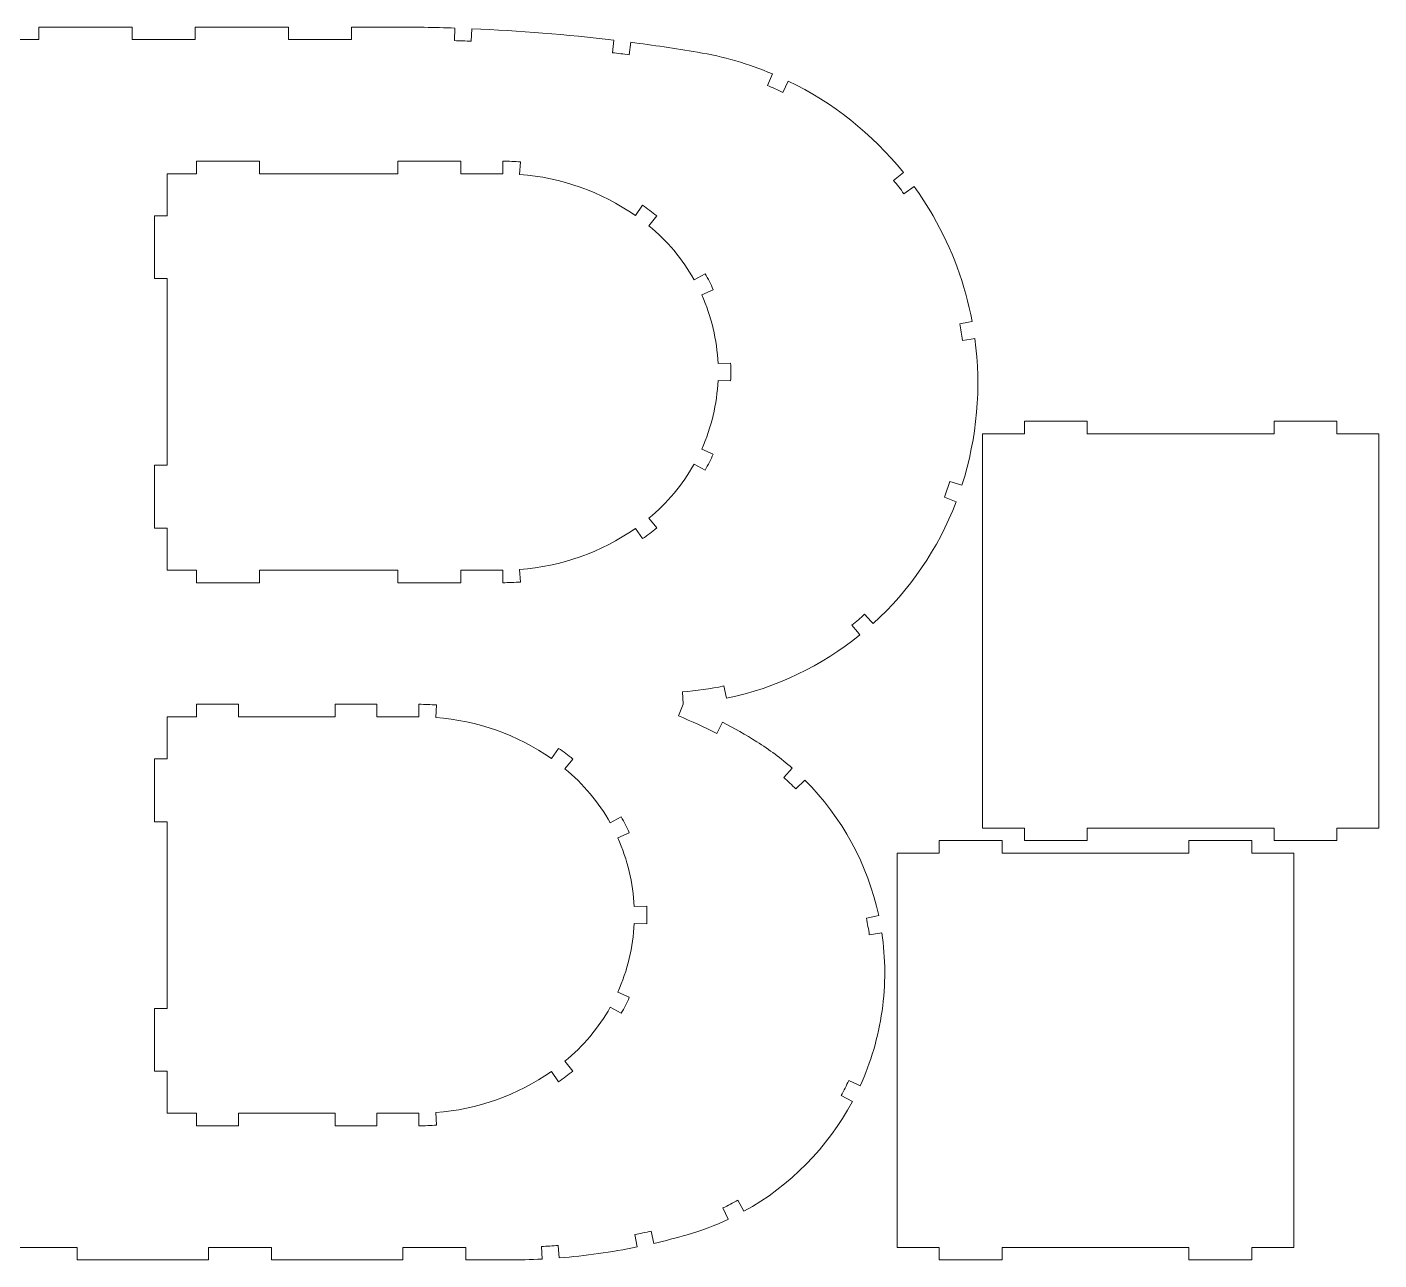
# Model space of a CAD drawing. Header units: millimetres. Extents: x -385 to 385, y -605 to 605.
# Drawn here: x 56.8 to 379, y 310.7 to 604.7 of the extents above; entities that cross this region are included whole.
import ezdxf

# ---------------------------------------------------------------- set-up
doc = ezdxf.new("R2010")
doc.units = ezdxf.units.MM
doc.header["$MEASUREMENT"] = 0
doc.layers.add('Camada 1', color=7, linetype='Continuous')

msp = doc.modelspace()

# ---------------------------------------------------------------- linework, layer by layer
at = {"layer": 'Camada 1', "color": 250, "lineweight": 20}
for points, knots in [([(222.9139, 447.6183), (219.6481, 446.9307), (216.3385, 446.471), (213.0089, 446.2426), (213.0089, 446.2426), (213.0089, 446.2426), (213.2143, 443.2496), (213.2143, 443.2496), (213.2143, 443.2496), (213.2143, 443.2496), (212.0906, 440.468), (212.0906, 440.468), (212.0906, 440.468), (215.1829, 439.2188), (218.2162, 437.8283), (221.181, 436.301), (221.181, 436.301), (221.181, 436.301), (222.5553, 438.9701), (222.5553, 438.9701), (222.5553, 438.9701), (225.3424, 437.5344), (228.0681, 435.9823), (230.725, 434.3179), (230.725, 434.3179), (233.7254, 432.4384), (236.5345, 430.3395), (239.1385, 428.051), (239.1385, 428.051), (239.1385, 428.051), (237.1466, 425.8007), (237.1466, 425.8007), (237.1466, 425.8007), (238.1483, 424.9202), (239.1213, 424.0076), (240.0642, 423.0644), (240.0642, 423.0644), (240.0642, 423.0644), (242.1771, 425.1941), (242.1771, 425.1941), (242.1771, 425.1941), (242.1771, 425.1941), (242.1813, 425.1983), (242.1813, 425.1983), (242.1813, 425.1983), (251.0731, 416.3077), (257.1608, 405.0491), (259.7764, 392.8584), (259.7764, 392.8584), (259.7764, 392.8584), (259.1082, 392.7212), (259.1082, 392.7212), (259.1082, 392.7212), (259.1082, 392.7212), (256.8354, 392.2338), (256.8354, 392.2338), (256.8354, 392.2338), (257.1151, 390.9298), (257.3526, 389.6171), (257.5476, 388.2977), (257.5476, 388.2977), (257.5476, 388.2977), (260.5221, 388.7397), (260.5221, 388.7397), (260.5221, 388.7397), (261.4197, 382.6714), (261.4653, 376.4178), (260.5802, 370.1479), (260.5802, 370.1479), (259.6949, 363.8766), (257.9194, 357.8786), (255.3762, 352.2949), (255.3762, 352.2949), (255.3762, 352.2949), (254.8996, 352.5175), (254.8996, 352.5175), (254.8996, 352.5175), (254.8996, 352.5175), (252.6417, 353.5454), (252.6417, 353.5454), (252.6417, 353.5454), (252.0891, 352.3316), (251.4975, 351.1359), (250.8678, 349.9602), (250.8678, 349.9602), (250.8678, 349.9602), (253.5207, 348.5463), (253.5207, 348.5463), (253.5207, 348.5463), (247.6352, 337.561), (238.6739, 328.4308), (227.6749, 322.3491), (227.6749, 322.3491), (227.6749, 322.3491), (226.2176, 324.977), (226.2176, 324.977), (226.2176, 324.977), (225.0505, 324.3316), (223.8628, 323.724), (222.6565, 323.1552), (222.6565, 323.1552), (222.6565, 323.1552), (223.9455, 320.4462), (223.9455, 320.4462), (223.9455, 320.4462), (223.9455, 320.4462), (223.9473, 320.4425), (223.9473, 320.4425), (223.9473, 320.4425), (220.8118, 318.9643), (217.5318, 317.7253), (214.1284, 316.7497), (214.1284, 316.7497), (211.5105, 315.9993), (208.8752, 315.3186), (206.2252, 314.709), (206.2252, 314.709), (206.2252, 314.709), (205.5515, 317.6324), (205.5515, 317.6324), (205.5515, 317.6324), (204.2521, 317.333), (202.9489, 317.0506), (201.6422, 316.7855), (201.6422, 316.7855), (201.6422, 316.7855), (202.2387, 313.8454), (202.2387, 313.8454), (202.2387, 313.8454), (196.098, 312.5986), (189.8871, 311.7262), (183.6406, 311.2326), (183.6406, 311.2326), (183.6406, 311.2326), (183.404, 314.2232), (183.404, 314.2232), (183.404, 314.2232), (182.0748, 314.1181), (180.7442, 314.0304), (179.4127, 313.9602), (179.4127, 313.9602), (179.4127, 313.9602), (179.5705, 310.9641), (179.5705, 310.9641), (179.5705, 310.9641), (176.8581, 310.8213), (174.1403, 310.7497), (171.4201, 310.7497), (171.4201, 310.7497), (171.4201, 310.7497), (161.4154, 310.7497), (161.4154, 310.7497), (161.4154, 310.7497), (161.4154, 310.7497), (161.4154, 313.7497), (161.4154, 313.7497), (161.4154, 313.7497), (161.4154, 313.7497), (146.4154, 313.7497), (146.4154, 313.7497), (146.4154, 313.7497), (146.4154, 313.7497), (146.4154, 310.7497), (146.4154, 310.7497), (146.4154, 310.7497), (146.4154, 310.7497), (115.0867, 310.7497), (115.0867, 310.7497), (115.0867, 310.7497), (115.0867, 310.7497), (115.0867, 313.7497), (115.0867, 313.7497), (115.0867, 313.7497), (115.0867, 313.7497), (100.0867, 313.7497), (100.0867, 313.7497), (100.0867, 313.7497), (100.0867, 313.7497), (100.0867, 310.7497), (100.0867, 310.7497), (100.0867, 310.7497), (100.0867, 310.7497), (68.7579, 310.7497), (68.7579, 310.7497), (68.7579, 310.7497), (68.7579, 310.7497), (68.7579, 313.7497), (68.7579, 313.7497), (68.7579, 313.7497), (68.7579, 313.7497), (53.7579, 313.7497), (53.7579, 313.7497), (53.7579, 313.7497), (53.7579, 313.7497), (53.7579, 310.7497), (53.7579, 310.7497), (53.7579, 310.7497), (53.7579, 310.7497), (22.4291, 310.7497), (22.4291, 310.7497), (22.4291, 310.7497), (22.4291, 310.7497), (22.4291, 313.7497), (22.4291, 313.7497), (22.4291, 313.7497), (22.4291, 313.7497), (7.4291, 313.7497), (7.4291, 313.7497), (7.4291, 313.7497), (7.4291, 313.7497), (7.4291, 310.7497), (7.4291, 310.7497), (7.4291, 310.7497), (7.4291, 310.7497), (-5.5709, 310.7497), (-5.5709, 310.7497), (-5.5709, 310.7497), (-5.5709, 310.7497), (-5.5709, 320.7497), (-5.5709, 320.7497), (-5.5709, 320.7497), (-5.5709, 320.7497), (-2.5709, 320.7497), (-2.5709, 320.7497), (-2.5709, 320.7497), (-2.5709, 320.7497), (-2.5709, 335.7497), (-2.5709, 335.7497), (-2.5709, 335.7497), (-2.5709, 335.7497), (-5.5709, 335.7497), (-5.5709, 335.7497), (-5.5709, 335.7497), (-5.5709, 335.7497), (-5.5709, 345.7497), (-5.5709, 345.7497), (-5.5709, 345.7497), (-5.5709, 345.7497), (2.4291, 345.7497), (2.4291, 345.7497), (2.4291, 345.7497), (2.4291, 345.7497), (2.4291, 342.7497), (2.4291, 342.7497), (2.4291, 342.7497), (2.4291, 342.7497), (12.4291, 342.7497), (12.4291, 342.7497), (12.4291, 342.7497), (12.4291, 342.7497), (12.4291, 345.7497), (12.4291, 345.7497), (12.4291, 345.7497), (12.4291, 345.7497), (17.2191, 345.7497), (17.2191, 345.7497), (17.2191, 345.7497), (19.2317, 345.7497), (21.2301, 346.0872), (23.1311, 346.7483), (23.1311, 346.7483), (23.1311, 346.7483), (24.1166, 343.9164), (24.1166, 343.9164), (24.1166, 343.9164), (25.5903, 344.4292), (27.0023, 345.1047), (28.3263, 345.9304), (28.3263, 345.9304), (28.3263, 345.9304), (26.7402, 348.4739), (26.7402, 348.4739), (26.7402, 348.4739), (29.0708, 349.9265), (31.0381, 351.8932), (32.4915, 354.2232), (32.4915, 354.2232), (32.4915, 354.2232), (35.0338, 352.6379), (35.0338, 352.6379), (35.0338, 352.6379), (35.8595, 353.962), (36.535, 355.3739), (37.0478, 356.8476), (37.0478, 356.8476), (37.0478, 356.8476), (34.2186, 357.8322), (34.2186, 357.8322), (34.2186, 357.8322), (34.8809, 359.7348), (35.2191, 361.735), (35.2191, 363.7496), (35.2191, 363.7496), (35.2191, 363.7496), (35.2191, 373.7496), (35.2191, 373.7496), (35.2191, 373.7496), (35.2191, 373.7496), (38.2145, 373.7496), (38.2145, 373.7496), (38.2145, 373.7496), (38.2145, 373.7496), (38.2145, 388.7496), (38.2145, 388.7496), (38.2145, 388.7496), (38.2145, 388.7496), (35.2191, 388.7496), (35.2191, 388.7496), (35.2191, 388.7496), (35.2191, 388.7496), (35.2191, 424.7496), (35.2191, 424.7496), (35.2191, 424.7496), (35.2191, 424.7496), (38.2145, 424.7496), (38.2145, 424.7496), (38.2145, 424.7496), (38.2145, 424.7496), (38.2145, 439.7496), (38.2145, 439.7496), (38.2145, 439.7496), (38.2145, 439.7496), (35.2191, 439.7496), (35.2191, 439.7496), (35.2191, 439.7496), (35.2191, 439.7496), (35.2191, 475.7495), (35.2191, 475.7495), (35.2191, 475.7495), (35.2191, 475.7495), (38.2145, 475.7495), (38.2145, 475.7495), (38.2145, 475.7495), (38.2145, 475.7495), (38.2145, 490.7495), (38.2145, 490.7495), (38.2145, 490.7495), (38.2145, 490.7495), (35.2191, 490.7495), (35.2191, 490.7495), (35.2191, 490.7495), (35.2191, 490.7495), (35.2191, 526.7495), (35.2191, 526.7495), (35.2191, 526.7495), (35.2191, 526.7495), (38.2145, 526.7495), (38.2145, 526.7495), (38.2145, 526.7495), (38.2145, 526.7495), (38.2145, 541.7495), (38.2145, 541.7495), (38.2145, 541.7495), (38.2145, 541.7495), (35.2191, 541.7495), (35.2191, 541.7495), (35.2191, 541.7495), (35.2191, 541.7495), (35.2191, 551.7496), (35.2191, 551.7496), (35.2191, 551.7496), (35.2191, 553.7642), (34.8809, 555.7644), (34.2186, 557.6669), (34.2186, 557.6669), (34.2186, 557.6669), (37.0478, 558.6515), (37.0478, 558.6515), (37.0478, 558.6515), (36.535, 560.1252), (35.8595, 561.5371), (35.0338, 562.8612), (35.0338, 562.8612), (35.0338, 562.8612), (32.4915, 561.2759), (32.4915, 561.2759), (32.4915, 561.2759), (31.0381, 563.6059), (29.0708, 565.5726), (26.7402, 567.0252), (26.7402, 567.0252), (26.7402, 567.0252), (28.3263, 569.5687), (28.3263, 569.5687), (28.3263, 569.5687), (27.0023, 570.3944), (25.5903, 571.0699), (24.1166, 571.5827), (24.1166, 571.5827), (24.1166, 571.5827), (23.1311, 568.7508), (23.1311, 568.7508), (23.1311, 568.7508), (21.2301, 569.4119), (19.2317, 569.7494), (17.2191, 569.7494), (17.2191, 569.7494), (17.2191, 569.7494), (12.4291, 569.7494), (12.4291, 569.7494), (12.4291, 569.7494), (12.4291, 569.7494), (12.4291, 572.7494), (12.4291, 572.7494), (12.4291, 572.7494), (12.4291, 572.7494), (2.4291, 572.7494), (2.4291, 572.7494), (2.4291, 572.7494), (2.4291, 572.7494), (2.4291, 569.7494), (2.4291, 569.7494), (2.4291, 569.7494), (2.4291, 569.7494), (-5.5709, 569.7494), (-5.5709, 569.7494), (-5.5709, 569.7494), (-5.5709, 569.7494), (-5.5709, 579.7494), (-5.5709, 579.7494), (-5.5709, 579.7494), (-5.5709, 579.7494), (-2.5709, 579.7494), (-2.5709, 579.7494), (-2.5709, 579.7494), (-2.5709, 579.7494), (-2.5709, 594.7494), (-2.5709, 594.7494), (-2.5709, 594.7494), (-2.5709, 594.7494), (-5.5709, 594.7494), (-5.5709, 594.7494), (-5.5709, 594.7494), (-5.5709, 594.7494), (-5.5709, 604.7494), (-5.5709, 604.7494), (-5.5709, 604.7494), (-5.5709, 604.7494), (7.4291, 604.7494), (7.4291, 604.7494), (7.4291, 604.7494), (7.4291, 604.7494), (7.4291, 601.7494), (7.4291, 601.7494), (7.4291, 601.7494), (7.4291, 601.7494), (22.4291, 601.7494), (22.4291, 601.7494), (22.4291, 601.7494), (22.4291, 601.7494), (22.4291, 604.7494), (22.4291, 604.7494), (22.4291, 604.7494), (22.4291, 604.7494), (44.6706, 604.7494), (44.6706, 604.7494), (44.6706, 604.7494), (44.6706, 604.7494), (44.6706, 601.7494), (44.6706, 601.7494), (44.6706, 601.7494), (44.6706, 601.7494), (59.6706, 601.7494), (59.6706, 601.7494), (59.6706, 601.7494), (59.6706, 601.7494), (59.6706, 604.7494), (59.6706, 604.7494), (59.6706, 604.7494), (59.6706, 604.7494), (81.9122, 604.7494), (81.9122, 604.7494), (81.9122, 604.7494), (81.9122, 604.7494), (81.9122, 601.7494), (81.9122, 601.7494), (81.9122, 601.7494), (81.9122, 601.7494), (96.9122, 601.7494), (96.9122, 601.7494), (96.9122, 601.7494), (96.9122, 601.7494), (96.9122, 604.7494), (96.9122, 604.7494), (96.9122, 604.7494), (96.9122, 604.7494), (119.1537, 604.7494), (119.1537, 604.7494), (119.1537, 604.7494), (119.1537, 604.7494), (119.1537, 601.7494), (119.1537, 601.7494), (119.1537, 601.7494), (119.1537, 601.7494), (134.1537, 601.7494), (134.1537, 601.7494), (134.1537, 601.7494), (134.1537, 601.7494), (134.1537, 604.7494), (134.1537, 604.7494), (134.1537, 604.7494), (134.1537, 604.7494), (144.1583, 604.7494), (144.1583, 604.7494), (144.1583, 604.7494), (149.035, 604.7494), (153.91, 604.6683), (158.7813, 604.5062), (158.7813, 604.5062), (158.7813, 604.5062), (158.6816, 601.5078), (158.6816, 601.5078), (158.6816, 601.5078), (160.0142, 601.4635), (161.3466, 601.4131), (162.6787, 601.3566), (162.6787, 601.3566), (162.6787, 601.3566), (162.8059, 604.3539), (162.8059, 604.3539), (162.8059, 604.3539), (174.1303, 603.8737), (185.4317, 602.956), (196.6848, 601.6023), (196.6848, 601.6023), (196.6848, 601.6023), (196.3266, 598.6238), (196.3266, 598.6238), (196.3266, 598.6238), (197.6504, 598.4646), (198.9735, 598.2994), (200.2958, 598.1281), (200.2958, 598.1281), (200.2958, 598.1281), (200.6813, 601.1038), (200.6813, 601.1038), (200.6813, 601.1038), (205.9911, 600.416), (211.2894, 599.6311), (216.5737, 598.7494), (216.5737, 598.7494), (222.7683, 597.7158), (228.756, 595.9687), (234.4347, 593.579), (234.4347, 593.579), (234.4347, 593.579), (233.2537, 590.8186), (233.2537, 590.8186), (233.2537, 590.8186), (234.483, 590.3016), (235.6986, 589.7528), (236.8993, 589.1726), (236.8993, 589.1726), (236.8993, 589.1726), (238.2236, 591.8673), (238.2236, 591.8673), (238.2236, 591.8673), (248.8326, 586.7385), (258.2215, 579.3072), (265.6709, 570.073), (265.6709, 570.073), (265.6709, 570.073), (263.3376, 568.1807), (263.3376, 568.1807), (263.3376, 568.1807), (264.1748, 567.1426), (264.9849, 566.0831), (265.7671, 565.003), (265.7671, 565.003), (265.7671, 565.003), (268.2113, 566.7498), (268.2113, 566.7498), (268.2113, 566.7498), (269.8357, 564.5054), (271.3507, 562.1666), (272.7471, 559.7398), (272.7471, 559.7398), (277.2979, 551.8312), (280.4076, 543.3042), (282.0454, 534.5391), (282.0454, 534.5391), (282.0454, 534.5391), (281.2089, 534.381), (281.2089, 534.381), (281.2089, 534.381), (281.2089, 534.381), (279.0922, 533.9854), (279.0922, 533.9854), (279.0922, 533.9854), (279.3372, 532.6746), (279.548, 531.3576), (279.7246, 530.0358), (279.7246, 530.0358), (279.7246, 530.0358), (281.8352, 530.3177), (281.8352, 530.3177), (281.8352, 530.3177), (281.8352, 530.3177), (282.7016, 530.4421), (282.7016, 530.4421), (282.7016, 530.4421), (284.2554, 518.8178), (283.2503, 506.883), (279.6162, 495.5049), (279.6162, 495.5049), (279.6162, 495.5049), (276.7506, 496.4083), (276.7506, 496.4083), (276.7506, 496.4083), (276.3448, 495.138), (275.906, 493.8784), (275.4348, 492.6309), (275.4348, 492.6309), (275.4348, 492.6309), (278.2451, 491.5688), (278.2451, 491.5688), (278.2451, 491.5688), (273.9806, 480.2801), (267.1406, 470.3842), (258.4766, 462.525), (258.4766, 462.525), (258.4766, 462.525), (258.0197, 462.9778), (258.0197, 462.9778), (258.0197, 462.9778), (258.0197, 462.9778), (256.4343, 464.7269), (256.4343, 464.7269), (256.4343, 464.7269), (255.4462, 463.8313), (254.4334, 462.9633), (253.3971, 462.1239), (253.3971, 462.1239), (253.3971, 462.1239), (254.7004, 460.5148), (254.7004, 460.5148), (254.7004, 460.5148), (254.7004, 460.5148), (255.314, 459.8122), (255.314, 459.8122), (255.314, 459.8122), (246.2096, 452.4313), (235.3636, 447.1719), (223.5318, 444.6816), (223.5318, 444.6816), (223.5318, 444.6816), (222.9139, 447.6183), (222.9139, 447.6183)], [0, 0, 0, 0, 0.00613497, 0.00613497, 0.00613497, 0.00613497, 0.01226994, 0.01226994, 0.01226994, 0.01226994, 0.01840491, 0.01840491, 0.01840491, 0.01840491, 0.02453988, 0.02453988, 0.02453988, 0.02453988, 0.03067485, 0.03067485, 0.03067485, 0.03067485, 0.03680982, 0.03680982, 0.03680982, 0.03680982, 0.04294479, 0.04294479, 0.04294479, 0.04294479, 0.04907975, 0.04907975, 0.04907975, 0.04907975, 0.05521472, 0.05521472, 0.05521472, 0.05521472, 0.06134969, 0.06134969, 0.06134969, 0.06134969, 0.06748466, 0.06748466, 0.06748466, 0.06748466, 0.07361963, 0.07361963, 0.07361963, 0.07361963, 0.0797546, 0.0797546, 0.0797546, 0.0797546, 0.08588957, 0.08588957, 0.08588957, 0.08588957, 0.09202454, 0.09202454, 0.09202454, 0.09202454, 0.09815951, 0.09815951, 0.09815951, 0.09815951, 0.10429448, 0.10429448, 0.10429448, 0.10429448, 0.11042945, 0.11042945, 0.11042945, 0.11042945, 0.11656442, 0.11656442, 0.11656442, 0.11656442, 0.12269939, 0.12269939, 0.12269939, 0.12269939, 0.12883436, 0.12883436, 0.12883436, 0.12883436, 0.13496933, 0.13496933, 0.13496933, 0.13496933, 0.14110429, 0.14110429, 0.14110429, 0.14110429, 0.14723926, 0.14723926, 0.14723926, 0.14723926, 0.15337423, 0.15337423, 0.15337423, 0.15337423, 0.1595092, 0.1595092, 0.1595092, 0.1595092, 0.16564417, 0.16564417, 0.16564417, 0.16564417, 0.17177914, 0.17177914, 0.17177914, 0.17177914, 0.17791411, 0.17791411, 0.17791411, 0.17791411, 0.18404908, 0.18404908, 0.18404908, 0.18404908, 0.19018405, 0.19018405, 0.19018405, 0.19018405, 0.19631902, 0.19631902, 0.19631902, 0.19631902, 0.20245399, 0.20245399, 0.20245399, 0.20245399, 0.20858896, 0.20858896, 0.20858896, 0.20858896, 0.21472393, 0.21472393, 0.21472393, 0.21472393, 0.2208589, 0.2208589, 0.2208589, 0.2208589, 0.22699387, 0.22699387, 0.22699387, 0.22699387, 0.23312883, 0.23312883, 0.23312883, 0.23312883, 0.2392638, 0.2392638, 0.2392638, 0.2392638, 0.24539877, 0.24539877, 0.24539877, 0.24539877, 0.25153374, 0.25153374, 0.25153374, 0.25153374, 0.25766871, 0.25766871, 0.25766871, 0.25766871, 0.26380368, 0.26380368, 0.26380368, 0.26380368, 0.26993865, 0.26993865, 0.26993865, 0.26993865, 0.27607362, 0.27607362, 0.27607362, 0.27607362, 0.28220859, 0.28220859, 0.28220859, 0.28220859, 0.28834356, 0.28834356, 0.28834356, 0.28834356, 0.29447853, 0.29447853, 0.29447853, 0.29447853, 0.3006135, 0.3006135, 0.3006135, 0.3006135, 0.30674847, 0.30674847, 0.30674847, 0.30674847, 0.31288344, 0.31288344, 0.31288344, 0.31288344, 0.3190184, 0.3190184, 0.3190184, 0.3190184, 0.32515337, 0.32515337, 0.32515337, 0.32515337, 0.33128834, 0.33128834, 0.33128834, 0.33128834, 0.33742331, 0.33742331, 0.33742331, 0.33742331, 0.34355828, 0.34355828, 0.34355828, 0.34355828, 0.34969325, 0.34969325, 0.34969325, 0.34969325, 0.35582822, 0.35582822, 0.35582822, 0.35582822, 0.36196319, 0.36196319, 0.36196319, 0.36196319, 0.36809816, 0.36809816, 0.36809816, 0.36809816, 0.37423313, 0.37423313, 0.37423313, 0.37423313, 0.3803681, 0.3803681, 0.3803681, 0.3803681, 0.38650307, 0.38650307, 0.38650307, 0.38650307, 0.39263804, 0.39263804, 0.39263804, 0.39263804, 0.39877301, 0.39877301, 0.39877301, 0.39877301, 0.40490798, 0.40490798, 0.40490798, 0.40490798, 0.41104294, 0.41104294, 0.41104294, 0.41104294, 0.41717791, 0.41717791, 0.41717791, 0.41717791, 0.42331288, 0.42331288, 0.42331288, 0.42331288, 0.42944785, 0.42944785, 0.42944785, 0.42944785, 0.43558282, 0.43558282, 0.43558282, 0.43558282, 0.44171779, 0.44171779, 0.44171779, 0.44171779, 0.44785276, 0.44785276, 0.44785276, 0.44785276, 0.45398773, 0.45398773, 0.45398773, 0.45398773, 0.4601227, 0.4601227, 0.4601227, 0.4601227, 0.46625767, 0.46625767, 0.46625767, 0.46625767, 0.47239264, 0.47239264, 0.47239264, 0.47239264, 0.47852761, 0.47852761, 0.47852761, 0.47852761, 0.48466258, 0.48466258, 0.48466258, 0.48466258, 0.49079755, 0.49079755, 0.49079755, 0.49079755, 0.49693252, 0.49693252, 0.49693252, 0.49693252, 0.50306748, 0.50306748, 0.50306748, 0.50306748, 0.50920245, 0.50920245, 0.50920245, 0.50920245, 0.51533742, 0.51533742, 0.51533742, 0.51533742, 0.52147239, 0.52147239, 0.52147239, 0.52147239, 0.52760736, 0.52760736, 0.52760736, 0.52760736, 0.53374233, 0.53374233, 0.53374233, 0.53374233, 0.5398773, 0.5398773, 0.5398773, 0.5398773, 0.54601227, 0.54601227, 0.54601227, 0.54601227, 0.55214724, 0.55214724, 0.55214724, 0.55214724, 0.55828221, 0.55828221, 0.55828221, 0.55828221, 0.56441718, 0.56441718, 0.56441718, 0.56441718, 0.57055215, 0.57055215, 0.57055215, 0.57055215, 0.57668712, 0.57668712, 0.57668712, 0.57668712, 0.58282209, 0.58282209, 0.58282209, 0.58282209, 0.58895706, 0.58895706, 0.58895706, 0.58895706, 0.59509202, 0.59509202, 0.59509202, 0.59509202, 0.60122699, 0.60122699, 0.60122699, 0.60122699, 0.60736196, 0.60736196, 0.60736196, 0.60736196, 0.61349693, 0.61349693, 0.61349693, 0.61349693, 0.6196319, 0.6196319, 0.6196319, 0.6196319, 0.62576687, 0.62576687, 0.62576687, 0.62576687, 0.63190184, 0.63190184, 0.63190184, 0.63190184, 0.63803681, 0.63803681, 0.63803681, 0.63803681, 0.64417178, 0.64417178, 0.64417178, 0.64417178, 0.65030675, 0.65030675, 0.65030675, 0.65030675, 0.65644172, 0.65644172, 0.65644172, 0.65644172, 0.66257669, 0.66257669, 0.66257669, 0.66257669, 0.66871166, 0.66871166, 0.66871166, 0.66871166, 0.67484663, 0.67484663, 0.67484663, 0.67484663, 0.6809816, 0.6809816, 0.6809816, 0.6809816, 0.68711656, 0.68711656, 0.68711656, 0.68711656, 0.69325153, 0.69325153, 0.69325153, 0.69325153, 0.6993865, 0.6993865, 0.6993865, 0.6993865, 0.70552147, 0.70552147, 0.70552147, 0.70552147, 0.71165644, 0.71165644, 0.71165644, 0.71165644, 0.71779141, 0.71779141, 0.71779141, 0.71779141, 0.72392638, 0.72392638, 0.72392638, 0.72392638, 0.73006135, 0.73006135, 0.73006135, 0.73006135, 0.73619632, 0.73619632, 0.73619632, 0.73619632, 0.74233129, 0.74233129, 0.74233129, 0.74233129, 0.74846626, 0.74846626, 0.74846626, 0.74846626, 0.75460123, 0.75460123, 0.75460123, 0.75460123, 0.7607362, 0.7607362, 0.7607362, 0.7607362, 0.76687117, 0.76687117, 0.76687117, 0.76687117, 0.77300613, 0.77300613, 0.77300613, 0.77300613, 0.7791411, 0.7791411, 0.7791411, 0.7791411, 0.78527607, 0.78527607, 0.78527607, 0.78527607, 0.79141104, 0.79141104, 0.79141104, 0.79141104, 0.79754601, 0.79754601, 0.79754601, 0.79754601, 0.80368098, 0.80368098, 0.80368098, 0.80368098, 0.80981595, 0.80981595, 0.80981595, 0.80981595, 0.81595092, 0.81595092, 0.81595092, 0.81595092, 0.82208589, 0.82208589, 0.82208589, 0.82208589, 0.82822086, 0.82822086, 0.82822086, 0.82822086, 0.83435583, 0.83435583, 0.83435583, 0.83435583, 0.8404908, 0.8404908, 0.8404908, 0.8404908, 0.84662577, 0.84662577, 0.84662577, 0.84662577, 0.85276074, 0.85276074, 0.85276074, 0.85276074, 0.85889571, 0.85889571, 0.85889571, 0.85889571, 0.86503067, 0.86503067, 0.86503067, 0.86503067, 0.87116564, 0.87116564, 0.87116564, 0.87116564, 0.87730061, 0.87730061, 0.87730061, 0.87730061, 0.88343558, 0.88343558, 0.88343558, 0.88343558, 0.88957055, 0.88957055, 0.88957055, 0.88957055, 0.89570552, 0.89570552, 0.89570552, 0.89570552, 0.90184049, 0.90184049, 0.90184049, 0.90184049, 0.90797546, 0.90797546, 0.90797546, 0.90797546, 0.91411043, 0.91411043, 0.91411043, 0.91411043, 0.9202454, 0.9202454, 0.9202454, 0.9202454, 0.92638037, 0.92638037, 0.92638037, 0.92638037, 0.93251534, 0.93251534, 0.93251534, 0.93251534, 0.93865031, 0.93865031, 0.93865031, 0.93865031, 0.94478528, 0.94478528, 0.94478528, 0.94478528, 0.95092025, 0.95092025, 0.95092025, 0.95092025, 0.95705521, 0.95705521, 0.95705521, 0.95705521, 0.96319018, 0.96319018, 0.96319018, 0.96319018, 0.96932515, 0.96932515, 0.96932515, 0.96932515, 0.97546012, 0.97546012, 0.97546012, 0.97546012, 0.98159509, 0.98159509, 0.98159509, 0.98159509, 0.98773006, 0.98773006, 0.98773006, 0.98773006, 1, 1, 1, 1]), ([(224.4911, 520.3664), (224.5543, 521.7879), (224.5543, 523.2114), (224.4911, 524.6328), (224.4911, 524.6328), (224.4911, 524.6328), (221.4941, 524.4995), (221.4941, 524.4995), (221.4941, 524.4995), (221.2422, 530.1607), (219.9233, 535.7234), (217.6068, 540.8951), (217.6068, 540.8951), (217.6068, 540.8951), (220.3447, 542.1214), (220.3447, 542.1214), (220.3447, 542.1214), (219.763, 543.42), (219.1239, 544.6921), (218.4292, 545.9339), (218.4292, 545.9339), (218.4292, 545.9339), (215.811, 544.4693), (215.811, 544.4693), (215.811, 544.4693), (213.0444, 549.4148), (209.3686, 553.7933), (204.9768, 557.3745), (204.9768, 557.3745), (204.9768, 557.3745), (206.8727, 559.6994), (206.8727, 559.6994), (206.8727, 559.6994), (205.7826, 560.5883), (204.6606, 561.4372), (203.5088, 562.2445), (203.5088, 562.2445), (203.5088, 562.2445), (201.7869, 559.7878), (201.7869, 559.7878), (201.7869, 559.7878), (193.6519, 565.4898), (184.1243, 568.8819), (174.2163, 569.6039), (174.2163, 569.6039), (174.2163, 569.6039), (174.4343, 572.596), (174.4343, 572.596), (174.4343, 572.596), (173.0315, 572.6982), (171.6254, 572.7494), (170.2189, 572.7494), (170.2189, 572.7494), (170.2189, 572.7494), (170.2189, 569.7494), (170.2189, 569.7494), (170.2189, 569.7494), (170.2189, 569.7494), (160.2189, 569.7494), (160.2189, 569.7494), (160.2189, 569.7494), (160.2189, 569.7494), (160.2189, 572.7494), (160.2189, 572.7494), (160.2189, 572.7494), (160.2189, 572.7494), (145.2189, 572.7494), (145.2189, 572.7494), (145.2189, 572.7494), (145.2189, 572.7494), (145.2189, 569.7494), (145.2189, 569.7494), (145.2189, 569.7494), (145.2189, 569.7494), (112.219, 569.7494), (112.219, 569.7494), (112.219, 569.7494), (112.219, 569.7494), (112.219, 572.7494), (112.219, 572.7494), (112.219, 572.7494), (112.219, 572.7494), (97.219, 572.7494), (97.219, 572.7494), (97.219, 572.7494), (97.219, 572.7494), (97.219, 569.7494), (97.219, 569.7494), (97.219, 569.7494), (97.219, 569.7494), (90.219, 569.7494), (90.219, 569.7494), (90.219, 569.7494), (90.219, 569.7494), (90.219, 559.7494), (90.219, 559.7494), (90.219, 559.7494), (90.219, 559.7494), (87.219, 559.7494), (87.219, 559.7494), (87.219, 559.7494), (87.219, 559.7494), (87.219, 544.7495), (87.219, 544.7495), (87.219, 544.7495), (87.219, 544.7495), (90.219, 544.7495), (90.219, 544.7495), (90.219, 544.7495), (90.219, 544.7495), (90.219, 500.2495), (90.219, 500.2495), (90.219, 500.2495), (90.219, 500.2495), (87.219, 500.2495), (87.219, 500.2495), (87.219, 500.2495), (87.219, 500.2495), (87.219, 485.2495), (87.219, 485.2495), (87.219, 485.2495), (87.219, 485.2495), (90.219, 485.2495), (90.219, 485.2495), (90.219, 485.2495), (90.219, 485.2495), (90.219, 475.2495), (90.219, 475.2495), (90.219, 475.2495), (90.219, 475.2495), (97.219, 475.2495), (97.219, 475.2495), (97.219, 475.2495), (97.219, 475.2495), (97.219, 472.2495), (97.219, 472.2495), (97.219, 472.2495), (97.219, 472.2495), (112.219, 472.2495), (112.219, 472.2495), (112.219, 472.2495), (112.219, 472.2495), (112.219, 475.2495), (112.219, 475.2495), (112.219, 475.2495), (112.219, 475.2495), (145.2189, 475.2495), (145.2189, 475.2495), (145.2189, 475.2495), (145.2189, 475.2495), (145.2189, 472.2495), (145.2189, 472.2495), (145.2189, 472.2495), (145.2189, 472.2495), (160.2189, 472.2495), (160.2189, 472.2495), (160.2189, 472.2495), (160.2189, 472.2495), (160.2189, 475.2495), (160.2189, 475.2495), (160.2189, 475.2495), (160.2189, 475.2495), (170.2189, 475.2495), (170.2189, 475.2495), (170.2189, 475.2495), (170.2189, 475.2495), (170.2189, 472.2495), (170.2189, 472.2495), (170.2189, 472.2495), (171.6254, 472.2495), (173.0315, 472.3007), (174.4343, 472.4029), (174.4343, 472.4029), (174.4343, 472.4029), (174.2163, 475.395), (174.2163, 475.395), (174.2163, 475.395), (184.1243, 476.117), (193.6519, 479.5091), (201.7869, 485.2111), (201.7869, 485.2111), (201.7869, 485.2111), (203.5088, 482.7544), (203.5088, 482.7544), (203.5088, 482.7544), (204.6606, 483.5617), (205.7826, 484.4106), (206.8727, 485.2995), (206.8727, 485.2995), (206.8727, 485.2995), (204.9768, 487.6245), (204.9768, 487.6245), (204.9768, 487.6245), (209.3686, 491.2057), (213.0444, 495.5842), (215.811, 500.5297), (215.811, 500.5297), (215.811, 500.5297), (218.4292, 499.0651), (218.4292, 499.0651), (218.4292, 499.0651), (219.1239, 500.3069), (219.763, 501.579), (220.3447, 502.8776), (220.3447, 502.8776), (220.3447, 502.8776), (217.6068, 504.1039), (217.6068, 504.1039), (217.6068, 504.1039), (219.9233, 509.2756), (221.2422, 514.8383), (221.4941, 520.4995), (221.4941, 520.4995), (221.4941, 520.4995), (224.4911, 520.3664), (224.4911, 520.3664)], [0, 0, 0, 0, 0.01818182, 0.01818182, 0.01818182, 0.01818182, 0.03636364, 0.03636364, 0.03636364, 0.03636364, 0.05454545, 0.05454545, 0.05454545, 0.05454545, 0.07272727, 0.07272727, 0.07272727, 0.07272727, 0.09090909, 0.09090909, 0.09090909, 0.09090909, 0.10909091, 0.10909091, 0.10909091, 0.10909091, 0.12727273, 0.12727273, 0.12727273, 0.12727273, 0.14545455, 0.14545455, 0.14545455, 0.14545455, 0.16363636, 0.16363636, 0.16363636, 0.16363636, 0.18181818, 0.18181818, 0.18181818, 0.18181818, 0.2, 0.2, 0.2, 0.2, 0.21818182, 0.21818182, 0.21818182, 0.21818182, 0.23636364, 0.23636364, 0.23636364, 0.23636364, 0.25454545, 0.25454545, 0.25454545, 0.25454545, 0.27272727, 0.27272727, 0.27272727, 0.27272727, 0.29090909, 0.29090909, 0.29090909, 0.29090909, 0.30909091, 0.30909091, 0.30909091, 0.30909091, 0.32727273, 0.32727273, 0.32727273, 0.32727273, 0.34545455, 0.34545455, 0.34545455, 0.34545455, 0.36363636, 0.36363636, 0.36363636, 0.36363636, 0.38181818, 0.38181818, 0.38181818, 0.38181818, 0.4, 0.4, 0.4, 0.4, 0.41818182, 0.41818182, 0.41818182, 0.41818182, 0.43636364, 0.43636364, 0.43636364, 0.43636364, 0.45454545, 0.45454545, 0.45454545, 0.45454545, 0.47272727, 0.47272727, 0.47272727, 0.47272727, 0.49090909, 0.49090909, 0.49090909, 0.49090909, 0.50909091, 0.50909091, 0.50909091, 0.50909091, 0.52727273, 0.52727273, 0.52727273, 0.52727273, 0.54545455, 0.54545455, 0.54545455, 0.54545455, 0.56363636, 0.56363636, 0.56363636, 0.56363636, 0.58181818, 0.58181818, 0.58181818, 0.58181818, 0.6, 0.6, 0.6, 0.6, 0.61818182, 0.61818182, 0.61818182, 0.61818182, 0.63636364, 0.63636364, 0.63636364, 0.63636364, 0.65454545, 0.65454545, 0.65454545, 0.65454545, 0.67272727, 0.67272727, 0.67272727, 0.67272727, 0.69090909, 0.69090909, 0.69090909, 0.69090909, 0.70909091, 0.70909091, 0.70909091, 0.70909091, 0.72727273, 0.72727273, 0.72727273, 0.72727273, 0.74545455, 0.74545455, 0.74545455, 0.74545455, 0.76363636, 0.76363636, 0.76363636, 0.76363636, 0.78181818, 0.78181818, 0.78181818, 0.78181818, 0.8, 0.8, 0.8, 0.8, 0.81818182, 0.81818182, 0.81818182, 0.81818182, 0.83636364, 0.83636364, 0.83636364, 0.83636364, 0.85454545, 0.85454545, 0.85454545, 0.85454545, 0.87272727, 0.87272727, 0.87272727, 0.87272727, 0.89090909, 0.89090909, 0.89090909, 0.89090909, 0.90909091, 0.90909091, 0.90909091, 0.90909091, 0.92727273, 0.92727273, 0.92727273, 0.92727273, 0.94545455, 0.94545455, 0.94545455, 0.94545455, 0.96363636, 0.96363636, 0.96363636, 0.96363636, 1, 1, 1, 1]), ([(284.4959, 413.7496), (284.4959, 413.7496), (284.4959, 507.7496), (284.4959, 507.7496), (284.4959, 507.7496), (284.4959, 507.7496), (294.4959, 507.7496), (294.4959, 507.7496), (294.4959, 507.7496), (294.4959, 507.7496), (294.4959, 510.7496), (294.4959, 510.7496), (294.4959, 510.7496), (294.4959, 510.7496), (309.4959, 510.7496), (309.4959, 510.7496), (309.4959, 510.7496), (309.4959, 510.7496), (309.4959, 507.7496), (309.4959, 507.7496), (309.4959, 507.7496), (309.4959, 507.7496), (353.9959, 507.7496), (353.9959, 507.7496), (353.9959, 507.7496), (353.9959, 507.7496), (353.9959, 510.7496), (353.9959, 510.7496), (353.9959, 510.7496), (353.9959, 510.7496), (368.9959, 510.7496), (368.9959, 510.7496), (368.9959, 510.7496), (368.9959, 510.7496), (368.9959, 507.7496), (368.9959, 507.7496), (368.9959, 507.7496), (368.9959, 507.7496), (378.9959, 507.7496), (378.9959, 507.7496), (378.9959, 507.7496), (378.9959, 507.7496), (378.9959, 413.7496), (378.9959, 413.7496), (378.9959, 413.7496), (378.9959, 413.7496), (368.9959, 413.7496), (368.9959, 413.7496), (368.9959, 413.7496), (368.9959, 413.7496), (368.9959, 410.7496), (368.9959, 410.7496), (368.9959, 410.7496), (368.9959, 410.7496), (353.9959, 410.7496), (353.9959, 410.7496), (353.9959, 410.7496), (353.9959, 410.7496), (353.9959, 413.7496), (353.9959, 413.7496), (353.9959, 413.7496), (353.9959, 413.7496), (309.4959, 413.7496), (309.4959, 413.7496), (309.4959, 413.7496), (309.4959, 413.7496), (309.4959, 410.7496), (309.4959, 410.7496), (309.4959, 410.7496), (309.4959, 410.7496), (294.4959, 410.7496), (294.4959, 410.7496), (294.4959, 410.7496), (294.4959, 410.7496), (294.4959, 413.7496), (294.4959, 413.7496), (294.4959, 413.7496), (294.4959, 413.7496), (284.4959, 413.7496), (284.4959, 413.7496)], [0, 0, 0, 0, 0.04761905, 0.04761905, 0.04761905, 0.04761905, 0.0952381, 0.0952381, 0.0952381, 0.0952381, 0.14285714, 0.14285714, 0.14285714, 0.14285714, 0.19047619, 0.19047619, 0.19047619, 0.19047619, 0.23809524, 0.23809524, 0.23809524, 0.23809524, 0.28571429, 0.28571429, 0.28571429, 0.28571429, 0.33333333, 0.33333333, 0.33333333, 0.33333333, 0.38095238, 0.38095238, 0.38095238, 0.38095238, 0.42857143, 0.42857143, 0.42857143, 0.42857143, 0.47619048, 0.47619048, 0.47619048, 0.47619048, 0.52380952, 0.52380952, 0.52380952, 0.52380952, 0.57142857, 0.57142857, 0.57142857, 0.57142857, 0.61904762, 0.61904762, 0.61904762, 0.61904762, 0.66666667, 0.66666667, 0.66666667, 0.66666667, 0.71428571, 0.71428571, 0.71428571, 0.71428571, 0.76190476, 0.76190476, 0.76190476, 0.76190476, 0.80952381, 0.80952381, 0.80952381, 0.80952381, 0.85714286, 0.85714286, 0.85714286, 0.85714286, 0.9047619, 0.9047619, 0.9047619, 0.9047619, 1, 1, 1, 1]), ([(130.2144, 440.2496), (130.2144, 440.2496), (107.2144, 440.2496), (107.2144, 440.2496), (107.2144, 440.2496), (107.2144, 440.2496), (107.2144, 443.2496), (107.2144, 443.2496), (107.2144, 443.2496), (107.2144, 443.2496), (97.2144, 443.2496), (97.2144, 443.2496), (97.2144, 443.2496), (97.2144, 443.2496), (97.2144, 440.2496), (97.2144, 440.2496), (97.2144, 440.2496), (97.2144, 440.2496), (90.219, 440.2496), (90.219, 440.2496), (90.219, 440.2496), (90.219, 440.2496), (90.219, 430.2496), (90.219, 430.2496), (90.219, 430.2496), (90.219, 430.2496), (87.219, 430.2496), (87.219, 430.2496), (87.219, 430.2496), (87.219, 430.2496), (87.219, 415.2496), (87.219, 415.2496), (87.219, 415.2496), (87.219, 415.2496), (90.219, 415.2496), (90.219, 415.2496), (90.219, 415.2496), (90.219, 415.2496), (90.219, 370.7496), (90.219, 370.7496), (90.219, 370.7496), (90.219, 370.7496), (87.219, 370.7496), (87.219, 370.7496), (87.219, 370.7496), (87.219, 370.7496), (87.219, 355.7497), (87.219, 355.7497), (87.219, 355.7497), (87.219, 355.7497), (90.219, 355.7497), (90.219, 355.7497), (90.219, 355.7497), (90.219, 355.7497), (90.219, 345.7497), (90.219, 345.7497), (90.219, 345.7497), (90.219, 345.7497), (97.2144, 345.7497), (97.2144, 345.7497), (97.2144, 345.7497), (97.2144, 345.7497), (97.2144, 342.7497), (97.2144, 342.7497), (97.2144, 342.7497), (97.2144, 342.7497), (107.2144, 342.7497), (107.2144, 342.7497), (107.2144, 342.7497), (107.2144, 342.7497), (107.2144, 345.7497), (107.2144, 345.7497), (107.2144, 345.7497), (107.2144, 345.7497), (130.2144, 345.7497), (130.2144, 345.7497), (130.2144, 345.7497), (130.2144, 345.7497), (130.2144, 342.7497), (130.2144, 342.7497), (130.2144, 342.7497), (130.2144, 342.7497), (140.2144, 342.7497), (140.2144, 342.7497), (140.2144, 342.7497), (140.2144, 342.7497), (140.2144, 345.7497), (140.2144, 345.7497), (140.2144, 345.7497), (140.2144, 345.7497), (150.2143, 345.7497), (150.2143, 345.7497), (150.2143, 345.7497), (150.2143, 345.7497), (150.2143, 342.7497), (150.2143, 342.7497), (150.2143, 342.7497), (151.6208, 342.7497), (153.0269, 342.8009), (154.4297, 342.9031), (154.4297, 342.9031), (154.4297, 342.9031), (154.2117, 345.8948), (154.2117, 345.8948), (154.2117, 345.8948), (164.1201, 346.616), (173.6482, 350.0075), (181.7838, 355.7091), (181.7838, 355.7091), (181.7838, 355.7091), (183.5042, 353.2546), (183.5042, 353.2546), (183.5042, 353.2546), (184.656, 354.0619), (185.778, 354.9108), (186.8681, 355.7997), (186.8681, 355.7997), (186.8681, 355.7997), (184.974, 358.1224), (184.974, 358.1224), (184.974, 358.1224), (184.974, 358.1224), (184.9768, 358.1247), (184.9768, 358.1247), (184.9768, 358.1247), (189.368, 361.7053), (193.0434, 366.0831), (195.8099, 371.0278), (195.8099, 371.0278), (195.8099, 371.0278), (198.4246, 369.5652), (198.4246, 369.5652), (198.4246, 369.5652), (199.1193, 370.807), (199.7584, 372.0791), (200.3401, 373.3777), (200.3401, 373.3777), (200.3401, 373.3777), (197.606, 374.6023), (197.606, 374.6023), (197.606, 374.6023), (199.923, 379.7744), (201.2422, 385.3376), (201.4941, 390.9994), (201.4941, 390.9994), (201.4941, 390.9994), (204.4865, 390.8665), (204.4865, 390.8665), (204.4865, 390.8665), (204.5497, 392.288), (204.5497, 393.7115), (204.4865, 395.1329), (204.4865, 395.1329), (204.4865, 395.1329), (201.4941, 394.9998), (201.4941, 394.9998), (201.4941, 394.9998), (201.2422, 400.6616), (199.923, 406.2248), (197.606, 411.3969), (197.606, 411.3969), (197.606, 411.3969), (200.3401, 412.6215), (200.3401, 412.6215), (200.3401, 412.6215), (199.7584, 413.9201), (199.1193, 415.1922), (198.4246, 416.434), (198.4246, 416.434), (198.4246, 416.434), (195.8099, 414.9714), (195.8099, 414.9714), (195.8099, 414.9714), (193.0434, 419.9161), (189.368, 424.2939), (184.9768, 427.8746), (184.9768, 427.8746), (184.9768, 427.8746), (184.974, 427.8769), (184.974, 427.8769), (184.974, 427.8769), (184.974, 427.8769), (186.8681, 430.1996), (186.8681, 430.1996), (186.8681, 430.1996), (185.778, 431.0885), (184.656, 431.9374), (183.5042, 432.7447), (183.5042, 432.7447), (183.5042, 432.7447), (181.7838, 430.2902), (181.7838, 430.2902), (181.7838, 430.2902), (173.6482, 435.9918), (164.1201, 439.3833), (154.2117, 440.1045), (154.2117, 440.1045), (154.2117, 440.1045), (154.4297, 443.0962), (154.4297, 443.0962), (154.4297, 443.0962), (153.0269, 443.1984), (151.6208, 443.2496), (150.2143, 443.2496), (150.2143, 443.2496), (150.2143, 443.2496), (150.2143, 440.2496), (150.2143, 440.2496), (150.2143, 440.2496), (150.2143, 440.2496), (140.2144, 440.2496), (140.2144, 440.2496), (140.2144, 440.2496), (140.2144, 440.2496), (140.2144, 443.2496), (140.2144, 443.2496), (140.2144, 443.2496), (140.2144, 443.2496), (130.2144, 443.2496), (130.2144, 443.2496), (130.2144, 443.2496), (130.2144, 443.2496), (130.2144, 440.2496), (130.2144, 440.2496)], [0, 0, 0, 0, 0.01754386, 0.01754386, 0.01754386, 0.01754386, 0.03508772, 0.03508772, 0.03508772, 0.03508772, 0.05263158, 0.05263158, 0.05263158, 0.05263158, 0.07017544, 0.07017544, 0.07017544, 0.07017544, 0.0877193, 0.0877193, 0.0877193, 0.0877193, 0.10526316, 0.10526316, 0.10526316, 0.10526316, 0.12280702, 0.12280702, 0.12280702, 0.12280702, 0.14035088, 0.14035088, 0.14035088, 0.14035088, 0.15789474, 0.15789474, 0.15789474, 0.15789474, 0.1754386, 0.1754386, 0.1754386, 0.1754386, 0.19298246, 0.19298246, 0.19298246, 0.19298246, 0.21052632, 0.21052632, 0.21052632, 0.21052632, 0.22807018, 0.22807018, 0.22807018, 0.22807018, 0.24561404, 0.24561404, 0.24561404, 0.24561404, 0.26315789, 0.26315789, 0.26315789, 0.26315789, 0.28070175, 0.28070175, 0.28070175, 0.28070175, 0.29824561, 0.29824561, 0.29824561, 0.29824561, 0.31578947, 0.31578947, 0.31578947, 0.31578947, 0.33333333, 0.33333333, 0.33333333, 0.33333333, 0.35087719, 0.35087719, 0.35087719, 0.35087719, 0.36842105, 0.36842105, 0.36842105, 0.36842105, 0.38596491, 0.38596491, 0.38596491, 0.38596491, 0.40350877, 0.40350877, 0.40350877, 0.40350877, 0.42105263, 0.42105263, 0.42105263, 0.42105263, 0.43859649, 0.43859649, 0.43859649, 0.43859649, 0.45614035, 0.45614035, 0.45614035, 0.45614035, 0.47368421, 0.47368421, 0.47368421, 0.47368421, 0.49122807, 0.49122807, 0.49122807, 0.49122807, 0.50877193, 0.50877193, 0.50877193, 0.50877193, 0.52631579, 0.52631579, 0.52631579, 0.52631579, 0.54385965, 0.54385965, 0.54385965, 0.54385965, 0.56140351, 0.56140351, 0.56140351, 0.56140351, 0.57894737, 0.57894737, 0.57894737, 0.57894737, 0.59649123, 0.59649123, 0.59649123, 0.59649123, 0.61403509, 0.61403509, 0.61403509, 0.61403509, 0.63157895, 0.63157895, 0.63157895, 0.63157895, 0.64912281, 0.64912281, 0.64912281, 0.64912281, 0.66666667, 0.66666667, 0.66666667, 0.66666667, 0.68421053, 0.68421053, 0.68421053, 0.68421053, 0.70175439, 0.70175439, 0.70175439, 0.70175439, 0.71929825, 0.71929825, 0.71929825, 0.71929825, 0.73684211, 0.73684211, 0.73684211, 0.73684211, 0.75438596, 0.75438596, 0.75438596, 0.75438596, 0.77192982, 0.77192982, 0.77192982, 0.77192982, 0.78947368, 0.78947368, 0.78947368, 0.78947368, 0.80701754, 0.80701754, 0.80701754, 0.80701754, 0.8245614, 0.8245614, 0.8245614, 0.8245614, 0.84210526, 0.84210526, 0.84210526, 0.84210526, 0.85964912, 0.85964912, 0.85964912, 0.85964912, 0.87719298, 0.87719298, 0.87719298, 0.87719298, 0.89473684, 0.89473684, 0.89473684, 0.89473684, 0.9122807, 0.9122807, 0.9122807, 0.9122807, 0.92982456, 0.92982456, 0.92982456, 0.92982456, 0.94736842, 0.94736842, 0.94736842, 0.94736842, 0.96491228, 0.96491228, 0.96491228, 0.96491228, 1, 1, 1, 1]), ([(264.1759, 407.7496), (264.1759, 407.7496), (264.1759, 313.7496), (264.1759, 313.7496), (264.1759, 313.7496), (264.1759, 313.7496), (274.1759, 313.7496), (274.1759, 313.7496), (274.1759, 313.7496), (274.1759, 313.7496), (274.1759, 310.7496), (274.1759, 310.7496), (274.1759, 310.7496), (274.1759, 310.7496), (289.1759, 310.7496), (289.1759, 310.7496), (289.1759, 310.7496), (289.1759, 310.7496), (289.1759, 313.7496), (289.1759, 313.7496), (289.1759, 313.7496), (289.1759, 313.7496), (333.6759, 313.7496), (333.6759, 313.7496), (333.6759, 313.7496), (333.6759, 313.7496), (333.6759, 310.7496), (333.6759, 310.7496), (333.6759, 310.7496), (333.6759, 310.7496), (348.6759, 310.7496), (348.6759, 310.7496), (348.6759, 310.7496), (348.6759, 310.7496), (348.6759, 313.7496), (348.6759, 313.7496), (348.6759, 313.7496), (348.6759, 313.7496), (358.6759, 313.7496), (358.6759, 313.7496), (358.6759, 313.7496), (358.6759, 313.7496), (358.6759, 407.7496), (358.6759, 407.7496), (358.6759, 407.7496), (358.6759, 407.7496), (348.6759, 407.7496), (348.6759, 407.7496), (348.6759, 407.7496), (348.6759, 407.7496), (348.6759, 410.7496), (348.6759, 410.7496), (348.6759, 410.7496), (348.6759, 410.7496), (333.6759, 410.7496), (333.6759, 410.7496), (333.6759, 410.7496), (333.6759, 410.7496), (333.6759, 407.7496), (333.6759, 407.7496), (333.6759, 407.7496), (333.6759, 407.7496), (289.1759, 407.7496), (289.1759, 407.7496), (289.1759, 407.7496), (289.1759, 407.7496), (289.1759, 410.7496), (289.1759, 410.7496), (289.1759, 410.7496), (289.1759, 410.7496), (274.1759, 410.7496), (274.1759, 410.7496), (274.1759, 410.7496), (274.1759, 410.7496), (274.1759, 407.7496), (274.1759, 407.7496), (274.1759, 407.7496), (274.1759, 407.7496), (264.1759, 407.7496), (264.1759, 407.7496)], [0, 0, 0, 0, 0.04761905, 0.04761905, 0.04761905, 0.04761905, 0.0952381, 0.0952381, 0.0952381, 0.0952381, 0.14285714, 0.14285714, 0.14285714, 0.14285714, 0.19047619, 0.19047619, 0.19047619, 0.19047619, 0.23809524, 0.23809524, 0.23809524, 0.23809524, 0.28571429, 0.28571429, 0.28571429, 0.28571429, 0.33333333, 0.33333333, 0.33333333, 0.33333333, 0.38095238, 0.38095238, 0.38095238, 0.38095238, 0.42857143, 0.42857143, 0.42857143, 0.42857143, 0.47619048, 0.47619048, 0.47619048, 0.47619048, 0.52380952, 0.52380952, 0.52380952, 0.52380952, 0.57142857, 0.57142857, 0.57142857, 0.57142857, 0.61904762, 0.61904762, 0.61904762, 0.61904762, 0.66666667, 0.66666667, 0.66666667, 0.66666667, 0.71428571, 0.71428571, 0.71428571, 0.71428571, 0.76190476, 0.76190476, 0.76190476, 0.76190476, 0.80952381, 0.80952381, 0.80952381, 0.80952381, 0.85714286, 0.85714286, 0.85714286, 0.85714286, 0.9047619, 0.9047619, 0.9047619, 0.9047619, 1, 1, 1, 1])]:
    msp.add_open_spline(points, degree=3, knots=knots, dxfattribs=at)

doc.saveas('drawing.dxf')
